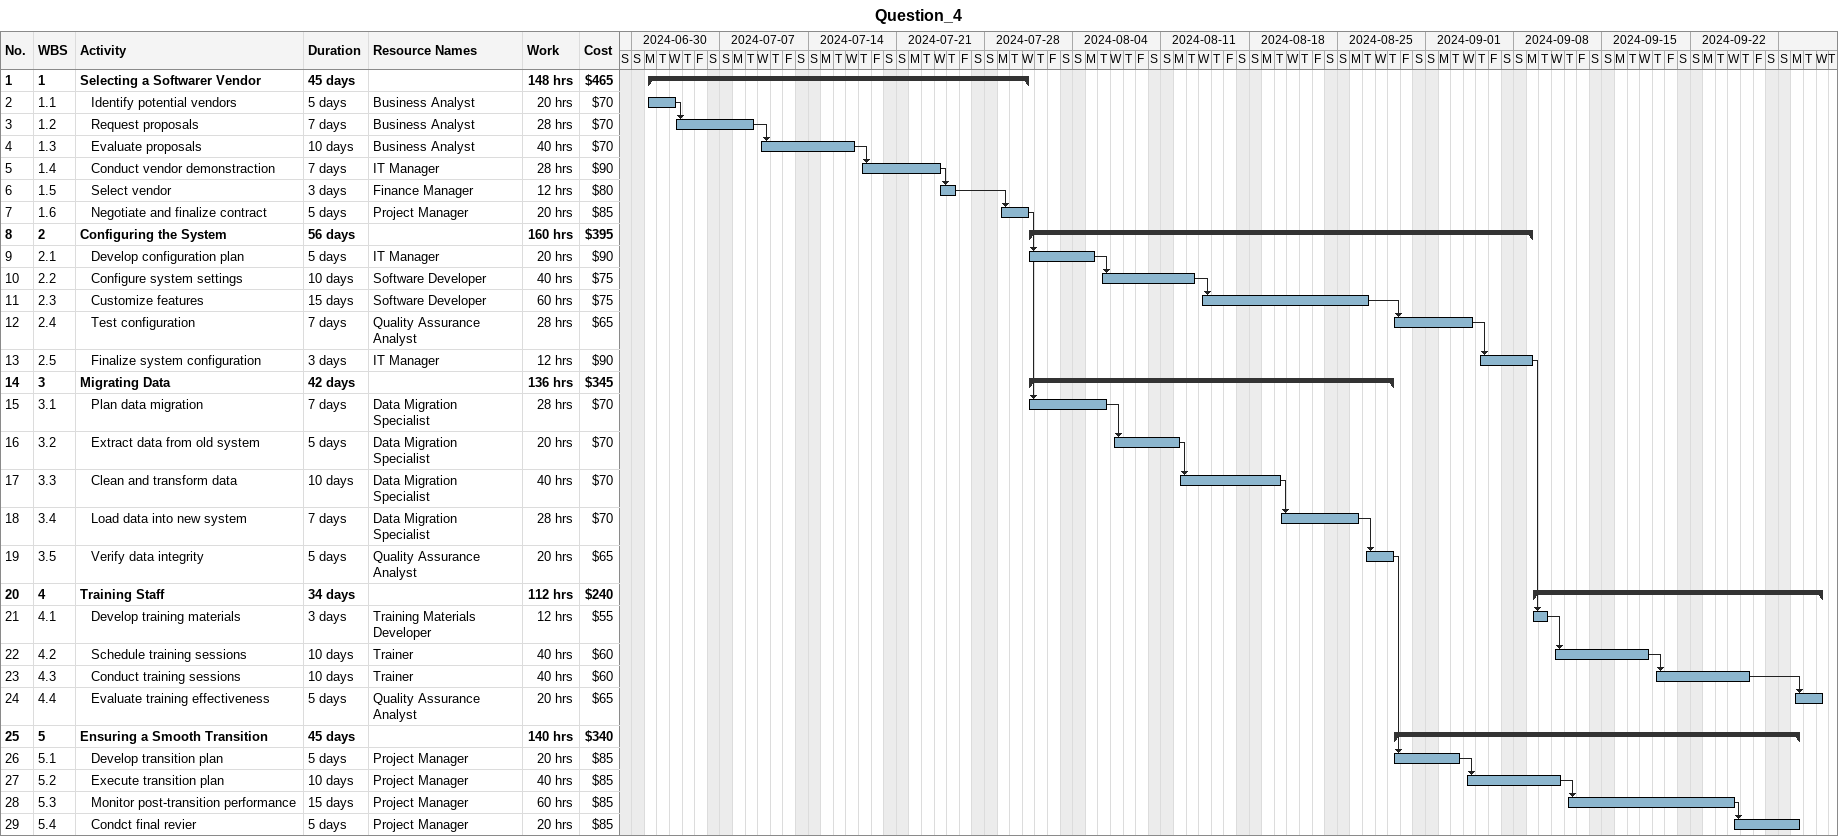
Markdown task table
Question_4

| ID | WBS | Task | Duration | Start | Finish | Predecessors | Resources | Work (h) | Cost ($) |
|---|---|---|---|---|---|---|---|---|---|
| 1 | 1 | **Selecting a Softwarer Vendor** | 45d | 2024-07-01 | 2024-07-31 |  |  | 148 | 465 |
| 2 | 1.1 | Identify potential vendors | 5d | 2024-07-01 | 2024-07-03 |  | Business Analyst | 20 | 70 |
| 3 | 1.2 | Request proposals | 7d | 2024-07-03 | 2024-07-09 | 2 | Business Analyst | 28 | 70 |
| 4 | 1.3 | Evaluate proposals | 10d | 2024-07-10 | 2024-07-17 | 3 | Business Analyst | 40 | 70 |
| 5 | 1.4 | Conduct vendor demonstraction | 7d | 2024-07-18 | 2024-07-24 | 4 | IT Manager | 28 | 90 |
| 6 | 1.5 | Select vendor | 3d | 2024-07-24 | 2024-07-25 | 5 | Finance Manager | 12 | 80 |
| 7 | 1.6 | Negotiate and finalize contract | 5d | 2024-07-29 | 2024-07-31 | 6 | Project Manager | 20 | 85 |
| 8 | 2 | **Configuring the System** | 56d | 2024-07-31 | 2024-09-09 |  |  | 160 | 395 |
| 9 | 2.1 | Develop configuration plan | 5d | 2024-07-31 | 2024-08-05 | 7 | IT Manager | 20 | 90 |
| 10 | 2.2 | Configure system settings | 10d | 2024-08-06 | 2024-08-13 | 9 | Software Developer | 40 | 75 |
| 11 | 2.3 | Customize features | 15d | 2024-08-14 | 2024-08-27 | 10 | Software Developer | 60 | 75 |
| 12 | 2.4 | Test configuration | 7d | 2024-08-29 | 2024-09-04 | 11 | Quality Assurance Analyst | 28 | 65 |
| 13 | 2.5 | Finalize system configuration | 3d | 2024-09-05 | 2024-09-09 | 12 | IT Manager | 12 | 90 |
| 14 | 3 | **Migrating Data** | 42d | 2024-07-31 | 2024-08-29 |  |  | 136 | 345 |
| 15 | 3.1 | Plan data migration | 7d | 2024-07-31 | 2024-08-06 | 7 | Data Migration Specialist | 28 | 70 |
| 16 | 3.2 | Extract data from old system | 5d | 2024-08-07 | 2024-08-12 | 15 | Data Migration Specialist | 20 | 70 |
| 17 | 3.3 | Clean and transform data | 10d | 2024-08-12 | 2024-08-20 | 16 | Data Migration Specialist | 40 | 70 |
| 18 | 3.4 | Load data into new system | 7d | 2024-08-20 | 2024-08-26 | 17 | Data Migration Specialist | 28 | 70 |
| 19 | 3.5 | Verify data integrity | 5d | 2024-08-27 | 2024-08-29 | 18 | Quality Assurance Analyst | 20 | 65 |
| 20 | 4 | **Training Staff** | 34d | 2024-09-09 | 2024-10-02 |  |  | 112 | 240 |
| 21 | 4.1 | Develop training materials | 3d | 2024-09-09 | 2024-09-10 | 13 | Training Materials Developer | 12 | 55 |
| 22 | 4.2 | Schedule training sessions | 10d | 2024-09-11 | 2024-09-18 | 21 | Trainer | 40 | 60 |
| 23 | 4.3 | Conduct training sessions | 10d | 2024-09-19 | 2024-09-26 | 22 | Trainer | 40 | 60 |
| 24 | 4.4 | Evaluate training effectiveness | 5d | 2024-09-30 | 2024-10-02 | 23 | Quality Assurance Analyst | 20 | 65 |
| 25 | 5 | **Ensuring a Smooth Transition** | 45d | 2024-08-29 | 2024-09-30 |  |  | 140 | 340 |
| 26 | 5.1 | Develop transition plan | 5d | 2024-08-29 | 2024-09-03 | 19 | Project Manager | 20 | 85 |
| 27 | 5.2 | Execute transition plan | 10d | 2024-09-04 | 2024-09-11 | 26 | Project Manager | 40 | 85 |
| 28 | 5.3 | Monitor post-transition performance | 15d | 2024-09-12 | 2024-09-25 | 27 | Project Manager | 60 | 85 |
| 29 | 5.4 | Condct final revier | 5d | 2024-09-25 | 2024-09-30 | 28 | Project Manager | 20 | 85 |
